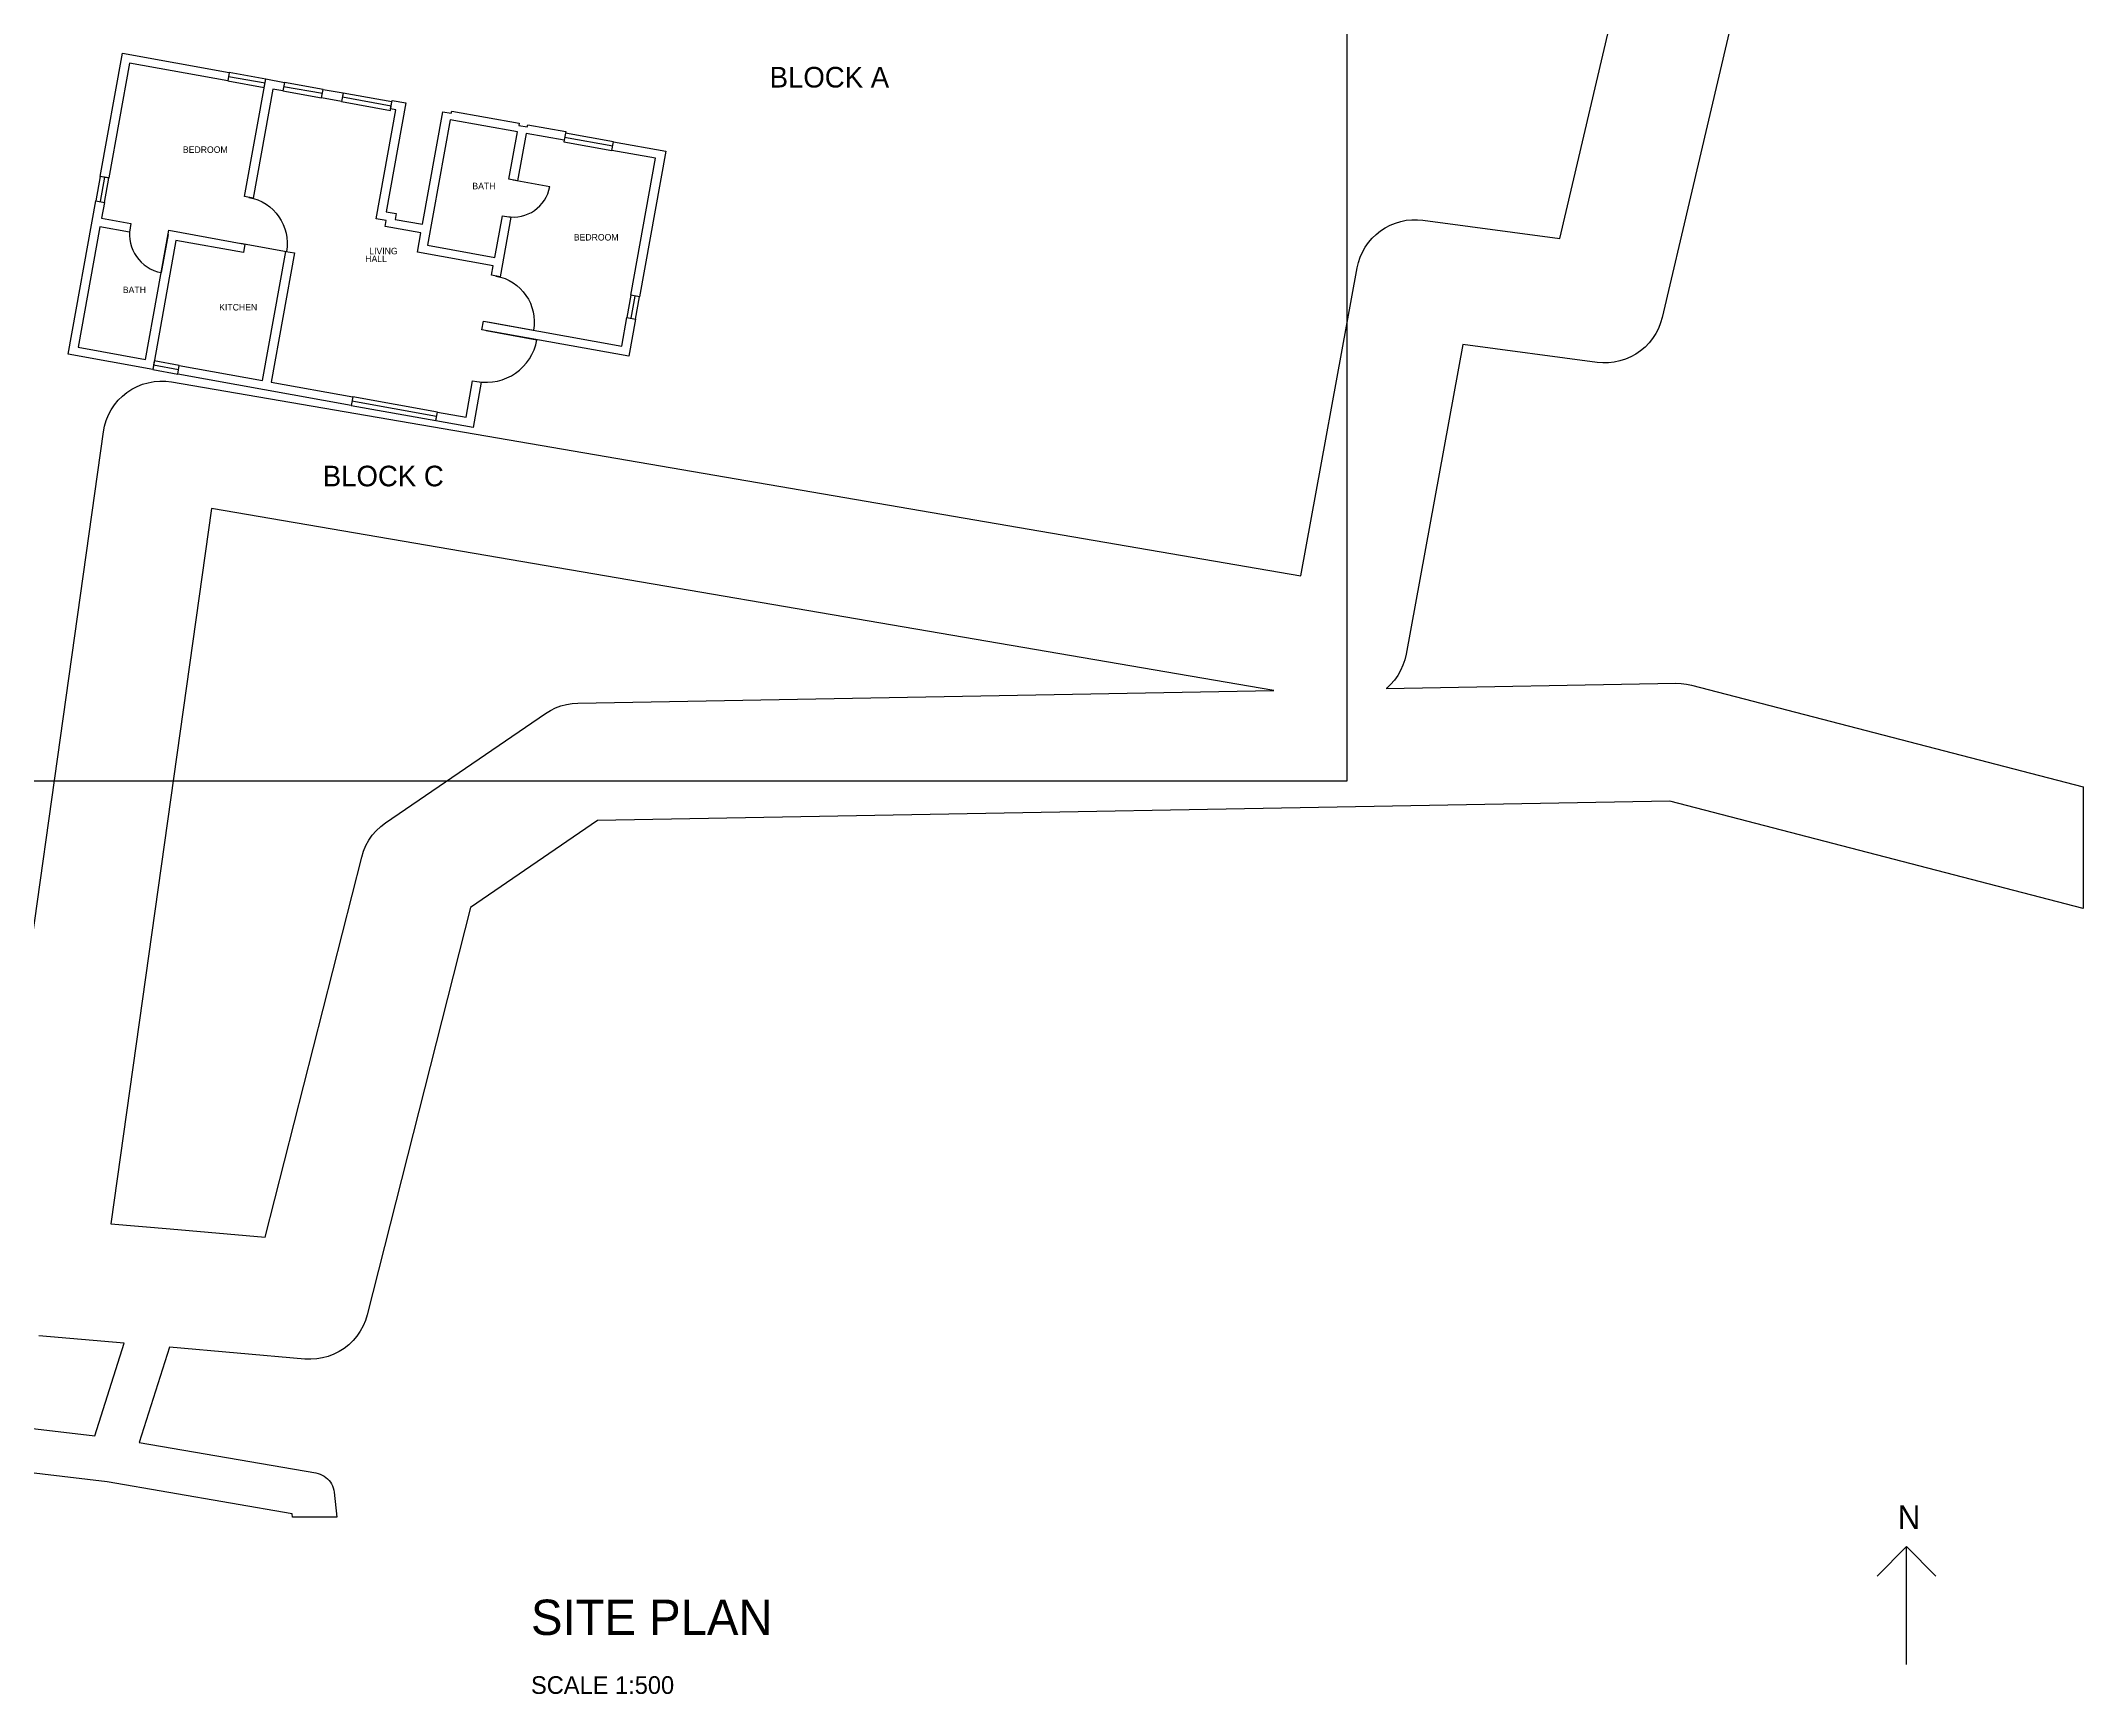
# Model space of a CAD drawing. Header units: metres. Extents: x 512313 to 512443, y 4012705 to 4013028.
# Drawn here: x 512373.6 to 512442.9, y 4012704.6 to 4012760.7 of the extents above; entities that cross this region are included whole.
import ezdxf

# ---------------------------------------------------------------- set-up
doc = ezdxf.new("R2010")
doc.units = ezdxf.units.M
for name, color, linetype in [('A-ANNO-SYMB', 7, 'Continuous'), ('A-ANNO-TTLB', 7, 'Continuous'), ('A-WALL-EXT', 7, 'Continuous'), ('A-WIND', 7, 'Continuous'), ('C-ROAD', 7, 'Continuous'), ('ROOM-NAMES', 7, 'Continuous'), ('V-PROP-LINE', 7, 'Continuous')]:
    doc.layers.add(name, color=color, linetype=linetype)

# ---------------------------------------------------------------- blocks, each defined once
blk = doc.blocks.new('A$C5EED0083')
blk.add_line((0, 0), (0, 1.311))
blk.add_arc((0, 0), 1.311, 0, 90)
blk = doc.blocks.new('A$C5EED009E')
blk.add_line((0, 0), (0, 1.583))
blk.add_arc((0, 0), 1.583, 0, 90)
blk = doc.blocks.new('A$C5EED007E')
blk.add_line((0, 0), (0, 1.26))
blk.add_arc((0, 0), 1.26, 0, 90)
blk = doc.blocks.new('A$C5EED00B0')
blk.add_line((0, 0), (0, 1.756))
blk.add_arc((0, 0), 1.756, 0, 90)
blk = doc.blocks.new('WIN-084')
blk.add_line((0, 0), (0.841, 0))
blk.add_lwpolyline([(0, -0.148), (0.841, -0.148), (0.841, 0.148), (0, 0.148)], close=True)
blk = doc.blocks.new('WIN-087')
blk.add_line((0, 0), (0.866, 0))
blk.add_lwpolyline([(0, -0.148), (0.866, -0.148), (0.866, 0.148), (0, 0.148)], close=True)
blk = doc.blocks.new('WIN-126')
blk.add_line((0, 0), (1.262, 0))
blk.add_lwpolyline([(0, -0.148), (1.262, -0.148), (1.262, 0.148), (0, 0.148)], close=True)
blk = doc.blocks.new('WIN-134')
blk.add_line((0, 0), (1.336, 0))
blk.add_lwpolyline([(0, -0.148), (1.336, -0.148), (1.336, 0.148), (0, 0.148)], close=True)
blk = doc.blocks.new('WIN-292')
blk.add_line((0, 0), (2.919, 0))
blk.add_lwpolyline([(0, -0.148), (2.919, -0.148), (2.919, 0.148), (0, 0.148)], close=True)
blk = doc.blocks.new('WIN-166')
blk.add_line((0, 0), (1.657, 0))
blk.add_lwpolyline([(0, -0.148), (1.657, -0.148), (1.657, 0.148), (0, 0.148)], close=True)
blk = doc.blocks.new('WIN-077')
blk.add_line((0, 0), (0.767, 0))
blk.add_lwpolyline([(0, -0.148), (0.767, -0.148), (0.767, 0.148), (0, 0.148)], close=True)
blk = doc.blocks.new('WIN-168')
blk.add_line((0, 0), (1.682, 0))
blk.add_lwpolyline([(0, -0.148), (1.682, -0.148), (1.682, 0.148), (0, 0.148)], close=True)

msp = doc.modelspace()

# ---------------------------------------------------------------- linework, layer by layer
at = {"layer": 'A-ANNO-SYMB'}
for p in [(512435.948, 4012708.603), (512436.948, 4012705.603), (512437.948, 4012708.603)]:
    msp.add_line(p, (512436.948, 4012709.603), dxfattribs=at)
at = {"layer": 'A-WALL-EXT'}
for points in [[(512376.6, 4012759.959), (512375.897, 4012756.064), (512375.605, 4012756.117), (512376.361, 4012760.303), (512379.988, 4012759.649), (512379.935, 4012759.357)], [(512381.862, 4012759.31), (512381.809, 4012759.018), (512381.469, 4012759.08), (512380.801, 4012755.38), (512380.509, 4012755.433), (512381.229, 4012759.425)], [(512383.124, 4012758.781), (512383.177, 4012759.073), (512383.858, 4012758.95), (512383.805, 4012758.658)], [(512390.07, 4012757.577), (512389.78, 4012755.971), (512389.488, 4012756.024), (512389.778, 4012757.63), (512387.49, 4012758.043), (512386.721, 4012753.783), (512389.009, 4012753.37), (512389.264, 4012754.782), (512389.556, 4012754.729), (512389.191, 4012752.709), (512388.899, 4012752.762), (512388.956, 4012753.078), (512386.376, 4012753.544), (512386.495, 4012754.201), (512385.278, 4012754.421), (512385.313, 4012754.616), (512384.972, 4012754.677), (512385.64, 4012758.377), (512385.469, 4012758.408), (512385.522, 4012758.7), (512385.985, 4012758.617), (512385.317, 4012754.917), (512385.658, 4012754.855), (512385.622, 4012754.66), (512386.547, 4012754.493), (512387.237, 4012758.315), (512387.529, 4012758.262), (512387.543, 4012758.335), (512389.831, 4012757.922), (512389.818, 4012757.849), (512390.11, 4012757.797), (512390.123, 4012757.87), (512391.413, 4012757.637), (512391.36, 4012757.345)], [(512393.92, 4012752.031), (512393.628, 4012752.084), (512394.467, 4012756.734), (512392.982, 4012757.002), (512393.035, 4012757.294), (512394.812, 4012756.973)], [(512377.148, 4012749.906), (512377.939, 4012754.288), (512380.52, 4012753.822), (512380.467, 4012753.53), (512378.179, 4012753.943), (512377.388, 4012749.561), (512374.515, 4012750.08), (512375.456, 4012755.289), (512375.748, 4012755.236), (512375.651, 4012754.701), (512376.649, 4012754.52), (512376.596, 4012754.228), (512375.598, 4012754.409), (512374.86, 4012750.319)], [(512378.24, 4012749.407), (512378.292, 4012749.7), (512381.116, 4012749.19), (512381.907, 4012753.571), (512382.199, 4012753.519), (512381.408, 4012749.137), (512384.183, 4012748.636), (512384.131, 4012748.344)], [(512393.316, 4012750.356), (512393.492, 4012751.33), (512393.784, 4012751.277), (512393.555, 4012750.011), (512388.565, 4012750.912), (512388.618, 4012751.204)], [(512388.029, 4012747.942), (512388.253, 4012749.183), (512388.545, 4012749.131), (512388.269, 4012747.597), (512387.003, 4012747.826), (512387.056, 4012748.118)]]:
    msp.add_lwpolyline(points, close=True, dxfattribs=at)
at = {"layer": 'C-ROAD'}
for points in [[(512371.707, 4012719.027), (512375.712, 4012747.447), (512375.75, 4012747.643), (512375.807, 4012747.835), (512375.884, 4012748.02), (512375.978, 4012748.197), (512376.089, 4012748.363), (512376.216, 4012748.517), (512376.358, 4012748.658), (512376.514, 4012748.783), (512376.681, 4012748.893), (512376.858, 4012748.986), (512377.044, 4012749.06), (512377.236, 4012749.115), (512377.433, 4012749.151), (512377.632, 4012749.167), (512377.832, 4012749.163), (512378.031, 4012749.139), (512416.376, 4012742.564), (512418.294, 4012753.012), (512418.337, 4012753.197), (512418.398, 4012753.377), (512418.475, 4012753.551), (512418.569, 4012753.717), (512418.678, 4012753.873), (512418.801, 4012754.017), (512418.937, 4012754.15), (512419.086, 4012754.269), (512419.245, 4012754.373), (512419.413, 4012754.462), (512419.589, 4012754.534), (512419.771, 4012754.59), (512419.957, 4012754.628), (512420.146, 4012754.647), (512420.337, 4012754.649), (512420.526, 4012754.633), (512425.172, 4012754.011), (512431.788, 4012782.195)], [(512435.689, 4012781.31), (512428.651, 4012751.331), (512428.597, 4012751.143), (512428.524, 4012750.96), (512428.434, 4012750.786), (512428.328, 4012750.621), (512428.205, 4012750.467), (512428.069, 4012750.326), (512427.919, 4012750.2), (512427.757, 4012750.088), (512427.585, 4012749.993), (512427.405, 4012749.915), (512427.218, 4012749.856), (512427.026, 4012749.815), (512426.831, 4012749.793), (512426.634, 4012749.79), (512426.439, 4012749.806), (512421.884, 4012750.416), (512419.954, 4012739.898), (512419.91, 4012739.709), (512419.847, 4012739.524), (512419.766, 4012739.347), (512419.669, 4012739.178), (512419.556, 4012739.019), (512419.428, 4012738.872), (512419.286, 4012738.739), (512419.277, 4012738.732), (512429.113, 4012738.91), (512429.294, 4012738.905), (512429.474, 4012738.883), (512429.651, 4012738.846), (512442.948, 4012735.396), (512442.948, 4012731.264), (512428.912, 4012734.905), (512392.492, 4012734.247), (512388.178, 4012731.297), (512384.67, 4012717.471), (512384.611, 4012717.279), (512384.533, 4012717.094), (512384.436, 4012716.917), (512384.322, 4012716.751), (512384.192, 4012716.597), (512384.047, 4012716.457), (512383.889, 4012716.333), (512383.72, 4012716.224), (512383.54, 4012716.134), (512383.352, 4012716.062), (512383.158, 4012716.009), (512382.959, 4012715.976), (512382.758, 4012715.963), (512382.557, 4012715.971), (512377.955, 4012716.374), (512376.923, 4012713.14), (512382.933, 4012712.103), (512383.006, 4012712.087), (512383.076, 4012712.064), (512383.144, 4012712.033), (512383.209, 4012711.997), (512383.269, 4012711.954), (512383.325, 4012711.905), (512383.376, 4012711.851), (512383.422, 4012711.792), (512383.461, 4012711.729), (512383.494, 4012711.662), (512383.52, 4012711.593), (512383.539, 4012711.521), (512383.551, 4012711.448), (512383.646, 4012710.603), (512382.136, 4012710.603), (512382.123, 4012710.721), (512375.839, 4012711.804), (512360.932, 4012713.562)], [(512361.098, 4012715.053), (512375.42, 4012713.364), (512376.422, 4012716.506), (512373.516, 4012716.755)]]:
    msp.add_lwpolyline(points, dxfattribs=at)
msp.add_lwpolyline([(512384.628, 4012733.4), (512384.729, 4012733.581), (512384.847, 4012733.75), (512384.982, 4012733.906), (512385.132, 4012734.047), (512385.296, 4012734.172), (512390.729, 4012737.887), (512390.894, 4012737.988), (512391.068, 4012738.073), (512391.249, 4012738.141), (512391.437, 4012738.191), (512391.628, 4012738.222), (512391.821, 4012738.235), (512415.463, 4012738.663), (512379.386, 4012744.849), (512375.962, 4012720.56), (512377.983, 4012720.387), (512377.986, 4012720.387), (512381.211, 4012720.104), (512384.486, 4012733.013), (512384.547, 4012733.21), (512384.628, 4012733.4)], close=True, dxfattribs=at)
at = {"layer": 'V-PROP-LINE'}
msp.add_lwpolyline([(512362.521, 4012735.603), (512417.948, 4012735.603), (512417.948, 4012996.783), (512362.521, 4012996.783)], close=True, dxfattribs=at)

# ---------------------------------------------------------------- block references
for name, p, rotation in [('A$C5EED007E', (512389.634, 4012755.997), 259.768377131592), ('A$C5EED0083', (512377.913, 4012754.142), 169.768377131592), ('A$C5EED00B0', (512388.711, 4012750.885), 259.768377131592)]:
    msp.add_blockref(name, p, dxfattribs=dict(rotation=rotation))
at = {"yscale": -1, "rotation": 439.768377131592}
for p in [(512380.373, 4012753.848), (512388.764, 4012751.178)]:
    msp.add_blockref('A$C5EED009E', p, dxfattribs=at)
at = {"layer": 'A-WIND'}
for name, p, rotation in [('WIN-126', (512381.203, 4012759.279), 169.768377131592), ('WIN-134', (512383.15, 4012758.927), 169.768377131592), ('WIN-168', (512385.487, 4012758.505), 169.768377131592), ('WIN-166', (512393.009, 4012757.148), 169.768377131592), ('WIN-084', (512375.751, 4012756.09), 259.768377131592), ('WIN-077', (512393.638, 4012751.303), 79.76837713159199), ('WIN-087', (512378.266, 4012749.553), 169.768377131592), ('WIN-292', (512387.029, 4012747.972), 169.768377131592)]:
    msp.add_blockref(name, p, dxfattribs=dict(at, rotation=rotation))

# ---------------------------------------------------------------- texts
at = {"layer": 'A-ANNO-SYMB'}
msp.add_text('N', height=0.8, dxfattribs=at).set_placement((512436.648, 4012710.203))
at = {"layer": 'A-ANNO-TTLB'}
for s, height, p in [('BLOCK A', 0.7, (512398.34, 4012759.136)), ('BLOCK C', 0.7, (512383.164, 4012745.597)), ('SITE PLAN', 1.2, (512390.235, 4012706.603)), ('SCALE 1:500', 0.6, (512390.235, 4012704.603))]:
    msp.add_text(s, height=height, dxfattribs=at).set_placement(p)
at = {"layer": 'ROOM-NAMES'}
for s, p in [('BEDROOM', (512378.414, 4012756.917)), ('BATH', (512388.245, 4012755.682)), ('BEDROOM', (512391.689, 4012753.942)), ('HALL', (512384.607, 4012753.21)), ('LIVING', (512384.742, 4012753.474)), ('BATH', (512376.373, 4012752.157)), ('KITCHEN', (512379.647, 4012751.566))]:
    msp.add_text(s, height=0.22, dxfattribs=at).set_placement(p)

doc.saveas('drawing.dxf')
